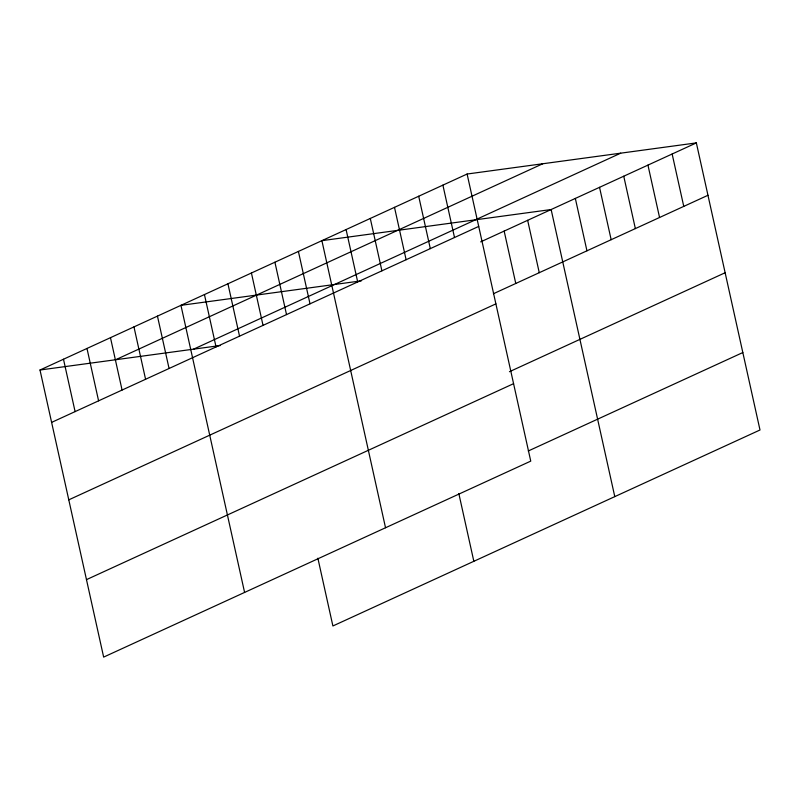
<?xml version="1.0" encoding="UTF-8"?>
<svg xmlns="http://www.w3.org/2000/svg" width="800" height="800" viewBox="0 0 800 800"><rect width="100%" height="100%" fill="white"/><g stroke="black" fill="none" stroke-linecap="round" stroke-linejoin="round"><path stroke-width="1.2" d="M467.1 174.03L530.75 461.12L103.65 657.1L40 370.01L467.1 174.03L696.35 142.9L760 429.99L332.9 625.97L317.87 558.2M115.65 359.74L542.76 163.76M193.6 349.15L620.7 153.18M51.61 422.39L478.72 226.41M480.67 241.87L696.35 142.9M493.4 293.74L707.97 195.28M68.78 499.84L495.89 303.87M509.45 371.71L725.14 272.74M86.47 579.64L513.58 383.67M528.26 450.99L742.83 352.54M361.39 280.84L180.94 305.34L244.59 592.42M40 370.01L220.44 345.51M672.15 154.01L683.76 206.39M647.95 165.11L659.56 217.49M623.75 176.22L635.36 228.6M599.54 187.33L611.16 239.7M575.34 198.43L586.95 250.81M614.78 496.62L551.14 209.54L321.89 240.66L385.53 527.75M527.65 220.31L539.26 272.69M504.16 231.09L515.77 283.47M442.9 185.14L454.51 237.52M418.7 196.24L430.31 248.62M458.82 493.52L473.84 561.3M394.5 207.35L406.11 259.73M370.29 218.45L381.91 270.83M346.09 229.56L357.7 281.94M298.4 251.44L310.01 303.82M274.91 262.22L286.52 314.6M251.42 273L263.03 325.38M227.93 283.78L239.54 336.16M204.44 294.56L216.05 346.94M157.45 316.12L169.07 368.5M133.96 326.89L145.58 379.27M110.47 337.67L122.08 390.05M86.98 348.45L98.59 400.83M63.49 359.23L75.1 411.61"/></g></svg>
